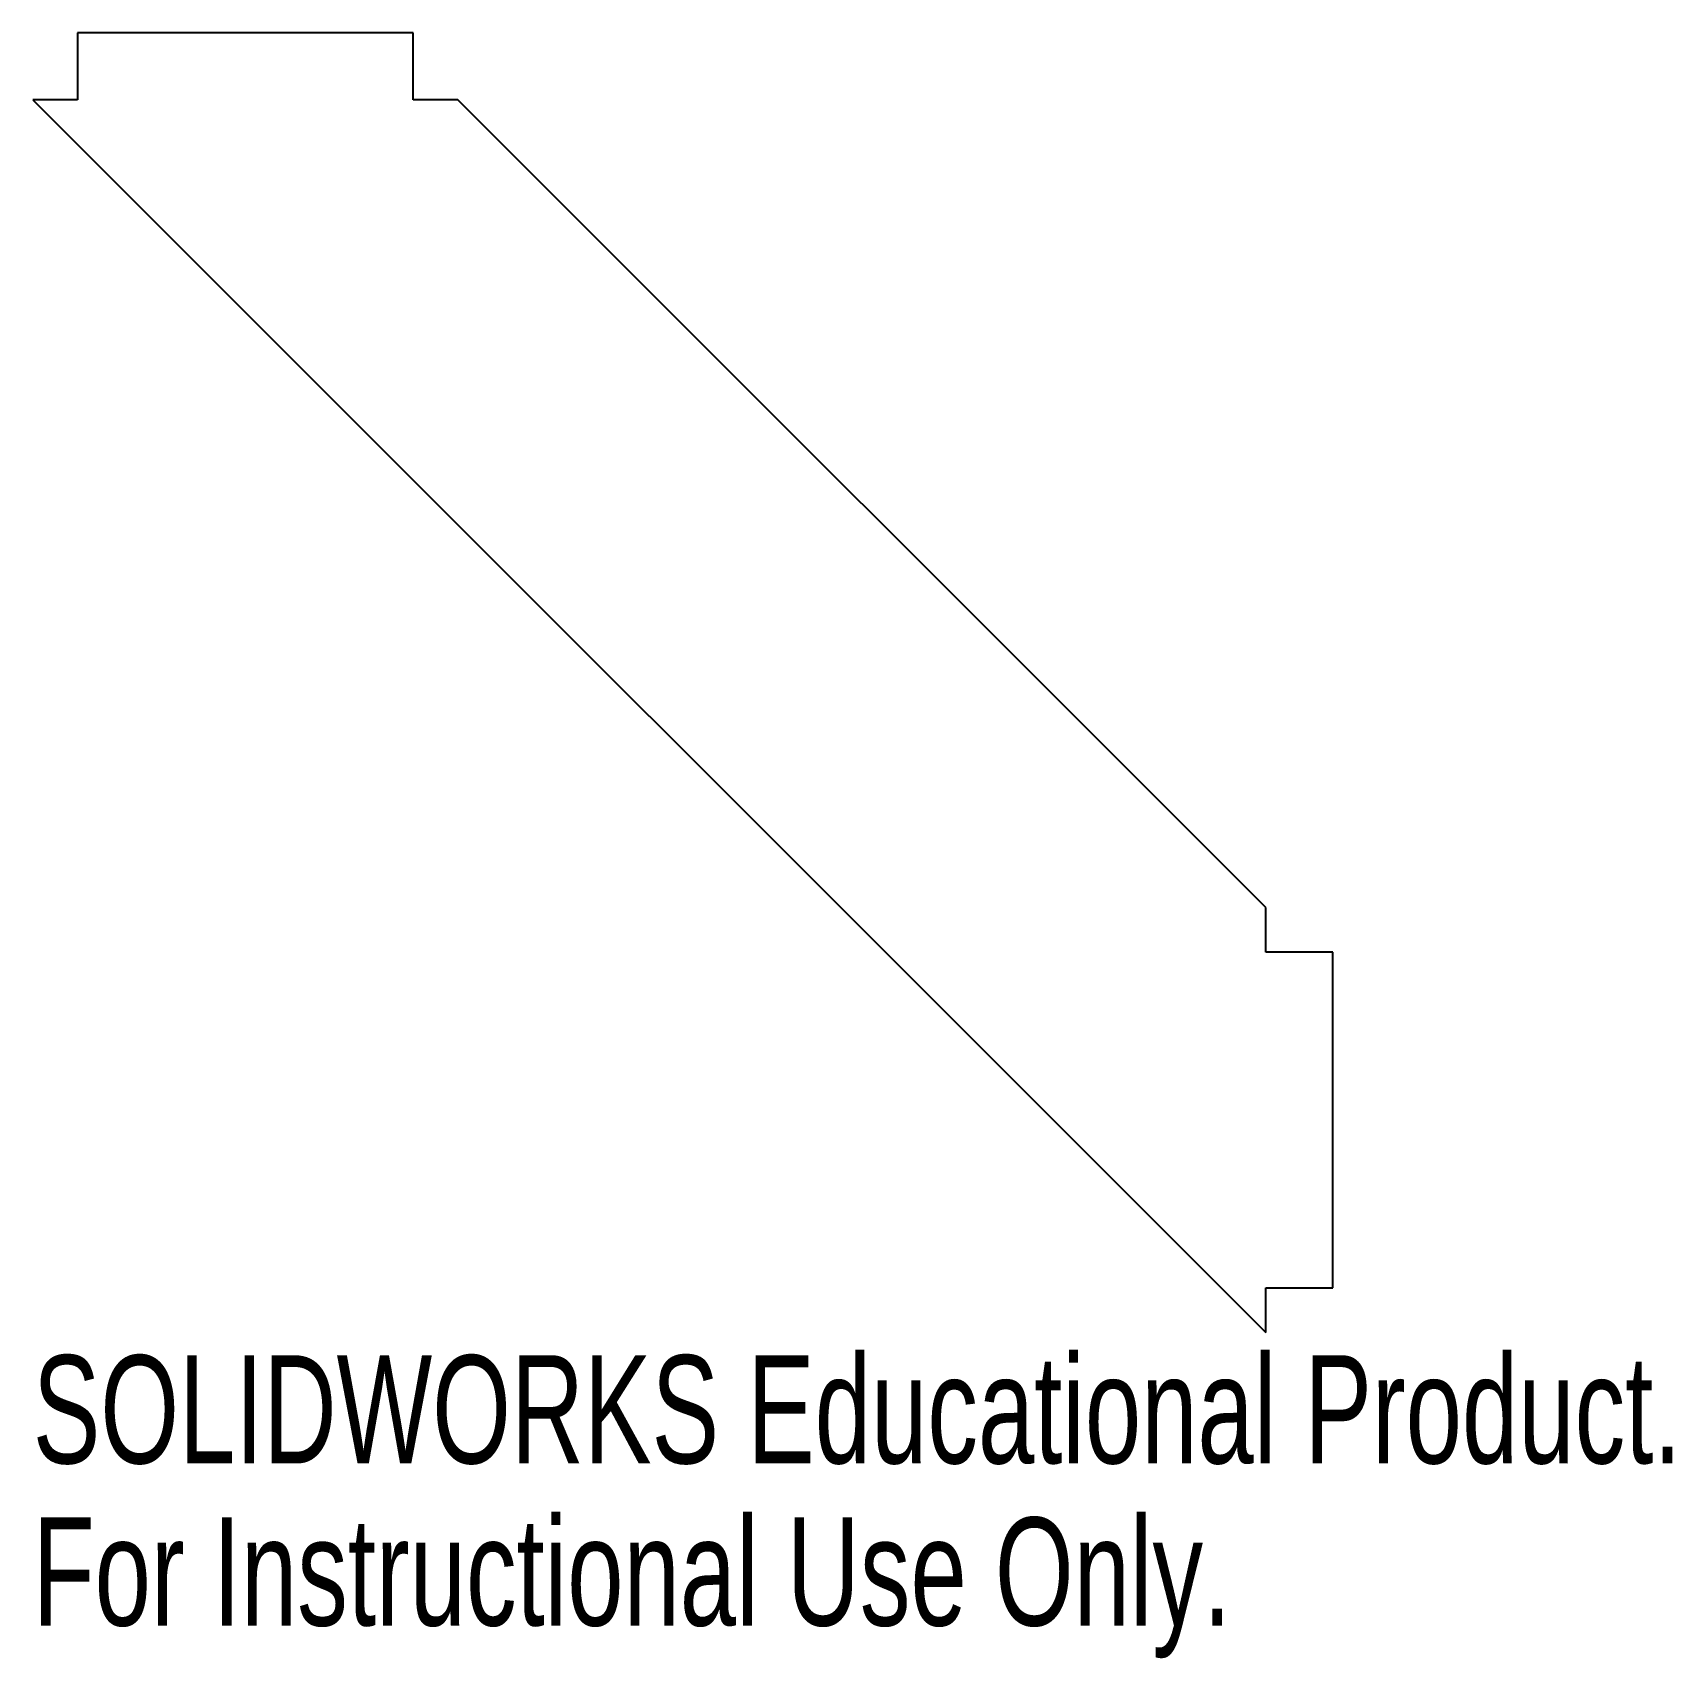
# Model space of a CAD drawing. Header units: inches. Extents: x -0.67 to 2.22, y -1.24 to 1.62.
import ezdxf

# ---------------------------------------------------------------- set-up
doc = ezdxf.new("R2010")
doc.units = ezdxf.units.IN
doc.header["$MEASUREMENT"] = 0
doc.styles.add('SLDTEXTSTYLE0', font='TXT', dxfattribs={"width": 0.7})

msp = doc.modelspace()

# ---------------------------------------------------------------- linework, layer by layer
at = {"color": 7, "linetype": 'Continuous', "lineweight": 25}
for p, q in [((0, 1.6181), (-0.5906, 1.6181)), ((-0.5906, 1.6181), (-0.5906, 1.5)), ((0, 1.5), (0, 1.6181)), ((-0.5906, 1.5), (-0.6693, 1.5)), ((-0.6693, 1.5), (1.5, -0.6693)), ((0.0787, 1.5), (0, 1.5)), ((1.5, 0.0787), (0.0787, 1.5)), ((1.5, 0), (1.5, 0.0787)), ((1.6181, 0), (1.5, 0)), ((1.6181, -0.5906), (1.6181, 0)), ((1.5, -0.6693), (1.5, -0.5906)), ((1.5, -0.5906), (1.6181, -0.5906))]:
    msp.add_line(p, q, dxfattribs=at)

# ---------------------------------------------------------------- texts
at = {"color": 7, "linetype": 'Continuous', "char_height": 0.1903, "attachment_point": 1, "style": 'SLDTEXTSTYLE0'}
for s, insert in [('SOLIDWORKS Educational Product.', (-0.6693, -0.7094)), ('For Instructional Use Only.', (-0.6693, -0.9949))]:
    msp.add_mtext(s, dxfattribs=dict(at, insert=insert))

doc.saveas('drawing.dxf')
